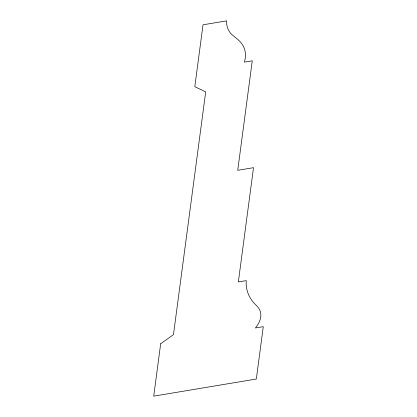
<?xml version="1.0" encoding="UTF-8"?>
<svg xmlns="http://www.w3.org/2000/svg" width="417" height="417" viewBox="0 0 417 417"><rect width="100%" height="100%" fill="white"/><g stroke="black" fill="none" stroke-linecap="round" stroke-linejoin="round"><path stroke-width="0.63" d="M160.67 343.78L153.717 396.15L256.33 379.022L263.283 326.652L255.386 327.971A40.1 22.018 -17.5 0 0 256.924 306.042L254.078 303.123A95.988 52.698 -17.5 0 1 246.238 280.615L238.347 281.934L253.52 167.676L237.732 170.308L252.275 60.809L244.378 62.128A62.858 34.512 -17.5 0 0 237.898 39.568L231.649 34.387A54.601 29.977 -17.5 0 1 226.707 20.85L203.027 24.801L194.807 86.694L205.701 91.86L173.462 334.663L160.67 343.78"/></g></svg>
